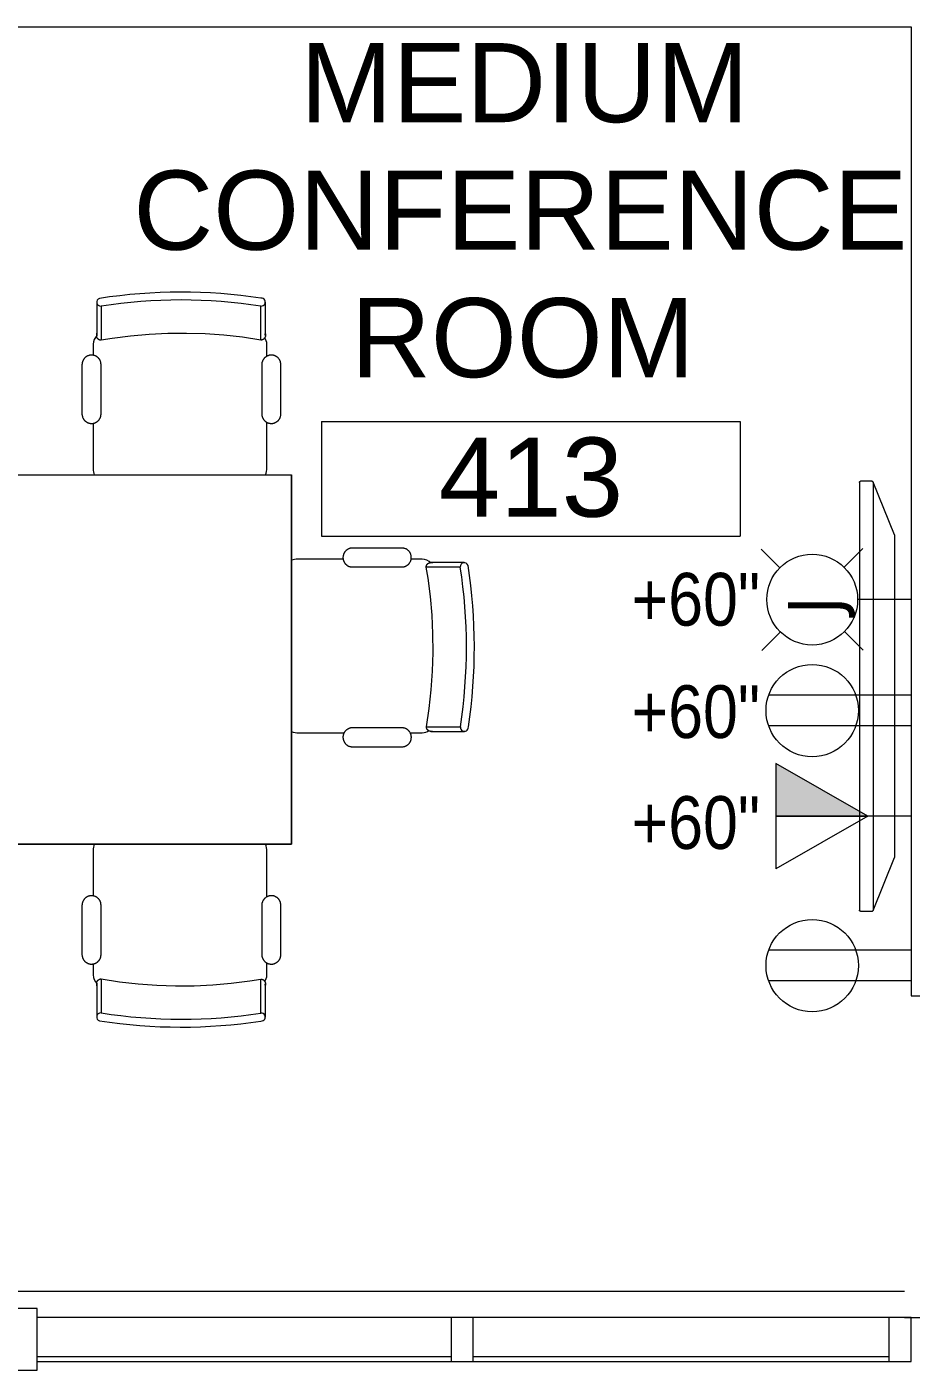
# Model space of a CAD drawing. Header units: inches. Extents: x 1 to 4333, y -575 to 1753.
# Drawn here: x 3070.9 to 3171.4, y 257.5 to 410.3 of the extents above; entities that cross this region are included whole.
import ezdxf

# ---------------------------------------------------------------- set-up
doc = ezdxf.new("R2010")
doc.units = ezdxf.units.IN
doc.header["$MEASUREMENT"] = 0
for name, color, linetype, lineweight in [('820 1st St NE_04_Clean_dwg', 8, 'Continuous', 9), ('A-ANNO-NOTE', 131, 'Continuous', 20), ('A-AREA-IDEN', 2, 'Continuous', 20), ('E-COMM-IDEN', 2, 'Continuous', 9), ('E-ELEC-FIXT-IDEN', 2, 'Continuous', 9), ('I-FURN', 30, 'Continuous', 9), ('I-WALL', 2, 'Continuous', 13), ('IRF-WALL-FULL-HT', 250, 'Continuous', 9), ('IRF-WINDOW', 250, 'Continuous', 9), ('Q-SPCQ', 91, 'Continuous', 9)]:
    doc.layers.add(name, color=color, linetype=linetype, lineweight=lineweight)
doc.styles.add('Arial', font='arial.ttf', dxfattribs={"height": 9})
doc.styles.add('Arial_2', font='arial.ttf', dxfattribs={"width": 0.85, "height": 6})
doc.styles.add('Tahoma', font='tahoma.ttf', dxfattribs={"height": 6})

# ---------------------------------------------------------------- blocks, each defined once
blk = doc.blocks.new('Conf Table - Rect - Seats 8 - 7 x 3-6 - 3D - Typical-2694989-New Construction - Tel_Data_Elec Plan')
at = {"layer": 'I-FURN'}
for p, q in [((20.34, 40.18), (20.34, 36.32)), ((38.51, 36.33), (38.51, 40.2)), ((19.44, 35.86), (19.44, 34.6)), ((39.19, 34.49), (39.19, 35.86)), ((18.17, 33.54), (18.17, 27.93)), ((20.34, 27.93), (20.34, 33.54)), ((38.62, 33.54), (38.62, 27.93)), ((40.79, 27.93), (40.79, 33.54)), ((19.44, 26.87), (19.44, 21.7)), ((39.19, 21.81), (39.19, 26.99)), ((-42, 21), (42, 21)), ((-42, 21), (42, 21)), ((42, 21), (42, -21)), ((42, -21), (42, 21)), ((54.54, 12.69), (48.93, 12.69)), ((47.87, 11.42), (42.7, 11.42)), ((56.86, 11.42), (55.6, 11.42)), ((48.93, 10.53), (54.54, 10.53)), ((61.18, 10.52), (57.32, 10.52)), ((42.81, -8.32), (47.99, -8.32)), ((54.54, -7.75), (48.93, -7.75)), ((55.49, -8.32), (56.86, -8.32)), ((57.33, -7.65), (61.19, -7.65)), ((48.93, -9.92), (54.54, -9.92)), ((42, -21), (-42, -21)), ((-42, -21), (42, -21)), ((19.44, -21.7), (19.44, -26.87)), ((39.19, -26.99), (39.19, -21.81)), ((18.17, -27.93), (18.17, -33.54)), ((20.34, -33.54), (20.34, -27.93)), ((38.62, -27.93), (38.62, -33.54)), ((40.79, -33.54), (40.79, -27.93)), ((19.44, -34.6), (19.44, -35.86)), ((39.19, -35.86), (39.19, -34.49)), ((20.34, -36.32), (20.34, -40.18)), ((38.51, -40.2), (38.51, -36.33))]:
    blk.add_line(p, q, dxfattribs=at)
at = {"layer": 'I-FURN', "flags": 128}
for points in [[(19.84, 40.64), (19.84, 40), (19.84, 39.42), (19.84, 38.9), (19.84, 38.43), (19.84, 38.02), (19.84, 37.67), (19.84, 37.38), (19.84, 37.15), (19.84, 36.98), (19.84, 36.88), (19.84, 36.83), (19.84, 36.82)], [(39.02, 36.84), (39.02, 36.87), (39.02, 36.96), (39.02, 37.11), (39.02, 37.32), (39.02, 37.6), (39.02, 37.93), (39.02, 38.32), (39.02, 38.77), (39.02, 39.27), (39.02, 39.83), (39.02, 40.45), (39.02, 40.65)], [(19.84, 36.82), (19.84, 36.85), (19.84, 36.94), (19.84, 37.03)], [(20.34, 36.32), (20.32, 36.32), (20.3, 36.32), (20.28, 36.32), (20.26, 36.32), (20.24, 36.33), (20.22, 36.33), (20.2, 36.34), (20.18, 36.34), (20.17, 36.35), (20.15, 36.36), (20.13, 36.36), (20.11, 36.37), (20.09, 36.38), (20.07, 36.39), (20.06, 36.4), (20.04, 36.42), (20.03, 36.43), (20.01, 36.44), (19.99, 36.46), (19.98, 36.47), (19.97, 36.48), (19.95, 36.5), (19.94, 36.52), (19.93, 36.53), (19.92, 36.55), (19.91, 36.57), (19.9, 36.58), (19.89, 36.6), (19.88, 36.62), (19.87, 36.64), (19.86, 36.66), (19.86, 36.68), (19.85, 36.7), (19.85, 36.72), (19.84, 36.74), (19.84, 36.76), (19.84, 36.78), (19.84, 36.8), (19.84, 36.82), (19.84, 36.82)], [(38.51, 36.33), (36.42, 36.65), (34.3, 36.89), (32.19, 37.04), (30.06, 37.1), (27.94, 37.09), (25.82, 36.98), (23.7, 36.79), (21.6, 36.52), (20.34, 36.32)], [(39.02, 36.84), (39.02, 36.82), (39.02, 36.8), (39.02, 36.78), (39.02, 36.76), (39.01, 36.74), (39.01, 36.72), (39, 36.7), (39, 36.68), (38.99, 36.66), (38.98, 36.64), (38.97, 36.62), (38.96, 36.61), (38.95, 36.59), (38.94, 36.57), (38.93, 36.55), (38.92, 36.54), (38.91, 36.52), (38.9, 36.51), (38.88, 36.49), (38.87, 36.48), (38.85, 36.46), (38.84, 36.45), (38.82, 36.44), (38.81, 36.43), (38.79, 36.41), (38.77, 36.4), (38.75, 36.39), (38.74, 36.38), (38.72, 36.38), (38.7, 36.37), (38.68, 36.36), (38.66, 36.35), (38.64, 36.35), (38.62, 36.34), (38.6, 36.34), (38.58, 36.34), (38.56, 36.34), (38.54, 36.33), (38.52, 36.33), (38.51, 36.33)], [(39.02, 37.04), (39.02, 36.92), (39.02, 36.85), (39.02, 36.84)], [(20.34, 33.54), (20.34, 33.59), (20.33, 33.63), (20.33, 33.67), (20.32, 33.72), (20.32, 33.76), (20.31, 33.8), (20.3, 33.84), (20.28, 33.88), (20.27, 33.92), (20.25, 33.96), (20.24, 34), (20.22, 34.04), (20.2, 34.08), (20.17, 34.12), (20.15, 34.15), (20.12, 34.19), (20.1, 34.22), (20.07, 34.26), (20.04, 34.29), (20.01, 34.32), (19.98, 34.35), (19.95, 34.38), (19.91, 34.4), (19.88, 34.43), (19.84, 34.45), (19.8, 34.48), (19.77, 34.5), (19.73, 34.52), (19.69, 34.54), (19.65, 34.55), (19.61, 34.57), (19.57, 34.58), (19.52, 34.59), (19.48, 34.6), (19.44, 34.61), (19.4, 34.62), (19.35, 34.62), (19.31, 34.62), (19.27, 34.63), (19.22, 34.62), (19.18, 34.62), (19.14, 34.62), (19.1, 34.61), (19.05, 34.61), (19.01, 34.6), (18.97, 34.59), (18.93, 34.57), (18.89, 34.56), (18.85, 34.54), (18.81, 34.53), (18.77, 34.51), (18.73, 34.49), (18.69, 34.47), (18.65, 34.44), (18.62, 34.42), (18.58, 34.39), (18.55, 34.36), (18.52, 34.34), (18.49, 34.31), (18.46, 34.27), (18.43, 34.24), (18.4, 34.21), (18.38, 34.17), (18.35, 34.14), (18.33, 34.1), (18.31, 34.06), (18.29, 34.03), (18.27, 33.99), (18.25, 33.95), (18.24, 33.91), (18.22, 33.86), (18.21, 33.82), (18.2, 33.78), (18.19, 33.74), (18.18, 33.7), (18.18, 33.65), (18.18, 33.61), (18.17, 33.57), (18.17, 33.54)], [(40.79, 33.54), (40.78, 33.59), (40.78, 33.63), (40.78, 33.67), (40.77, 33.72), (40.76, 33.76), (40.75, 33.8), (40.74, 33.84), (40.73, 33.88), (40.72, 33.93), (40.7, 33.97), (40.68, 34), (40.66, 34.04), (40.64, 34.08), (40.62, 34.12), (40.6, 34.16), (40.57, 34.19), (40.54, 34.22), (40.52, 34.26), (40.49, 34.29), (40.46, 34.32), (40.43, 34.35), (40.39, 34.38), (40.36, 34.41), (40.32, 34.43), (40.29, 34.46), (40.25, 34.48), (40.21, 34.5), (40.17, 34.52), (40.13, 34.54), (40.09, 34.55), (40.05, 34.57), (40.01, 34.58), (39.97, 34.59), (39.93, 34.6), (39.89, 34.61), (39.84, 34.62), (39.8, 34.62), (39.76, 34.63), (39.71, 34.63), (39.67, 34.63), (39.63, 34.62), (39.58, 34.62), (39.54, 34.62), (39.5, 34.61), (39.46, 34.6), (39.41, 34.59), (39.37, 34.58), (39.33, 34.56), (39.29, 34.55), (39.25, 34.53), (39.21, 34.51), (39.17, 34.49), (39.14, 34.47), (39.1, 34.44), (39.06, 34.42), (39.03, 34.39), (39, 34.37), (38.96, 34.34), (38.93, 34.31), (38.9, 34.28), (38.87, 34.24), (38.85, 34.21), (38.82, 34.17), (38.8, 34.14), (38.77, 34.1), (38.75, 34.06), (38.73, 34.03), (38.71, 33.99), (38.7, 33.95), (38.68, 33.91), (38.67, 33.87), (38.65, 33.82), (38.64, 33.78), (38.64, 33.74), (38.63, 33.7), (38.62, 33.65), (38.62, 33.61), (38.62, 33.57), (38.62, 33.54)], [(18.17, 27.93), (18.17, 27.89), (18.18, 27.85), (18.18, 27.81), (18.19, 27.76), (18.2, 27.72), (18.21, 27.68), (18.22, 27.64), (18.23, 27.59), (18.24, 27.55), (18.26, 27.51), (18.28, 27.47), (18.3, 27.44), (18.32, 27.4), (18.34, 27.36), (18.36, 27.32), (18.39, 27.29), (18.41, 27.25), (18.44, 27.22), (18.47, 27.19), (18.5, 27.16), (18.53, 27.13), (18.57, 27.1), (18.6, 27.07), (18.64, 27.05), (18.67, 27.02), (18.71, 27), (18.75, 26.98), (18.78, 26.96), (18.82, 26.94), (18.86, 26.93), (18.9, 26.91), (18.95, 26.9), (18.99, 26.89), (19.03, 26.88), (19.07, 26.87), (19.11, 26.86), (19.16, 26.86), (19.2, 26.85), (19.24, 26.85), (19.29, 26.85), (19.33, 26.86), (19.37, 26.86), (19.42, 26.86), (19.46, 26.87), (19.5, 26.88), (19.54, 26.89), (19.59, 26.9), (19.63, 26.92), (19.67, 26.93), (19.71, 26.95), (19.75, 26.97), (19.78, 26.99), (19.82, 27.01), (19.86, 27.04), (19.89, 27.06), (19.93, 27.09), (19.96, 27.11), (19.99, 27.14), (20.02, 27.17), (20.05, 27.2), (20.08, 27.24), (20.11, 27.27), (20.14, 27.3), (20.16, 27.34), (20.18, 27.38), (20.2, 27.41), (20.22, 27.45), (20.24, 27.49), (20.26, 27.53), (20.28, 27.57), (20.29, 27.61), (20.3, 27.65), (20.31, 27.7), (20.32, 27.74), (20.33, 27.78), (20.33, 27.83), (20.34, 27.87), (20.34, 27.91), (20.34, 27.93)], [(38.62, 27.93), (38.62, 27.89), (38.62, 27.85), (38.63, 27.81), (38.63, 27.76), (38.64, 27.72), (38.65, 27.68), (38.66, 27.64), (38.67, 27.59), (38.69, 27.55), (38.7, 27.51), (38.72, 27.47), (38.74, 27.43), (38.76, 27.4), (38.78, 27.36), (38.81, 27.32), (38.83, 27.29), (38.86, 27.25), (38.89, 27.22), (38.92, 27.19), (38.95, 27.16), (38.98, 27.13), (39.01, 27.1), (39.04, 27.07), (39.08, 27.05), (39.12, 27.02), (39.15, 27), (39.19, 26.98), (39.23, 26.96), (39.27, 26.94), (39.31, 26.92), (39.35, 26.91), (39.39, 26.9), (39.43, 26.88), (39.47, 26.87), (39.52, 26.87), (39.56, 26.86), (39.6, 26.86), (39.65, 26.85), (39.69, 26.85), (39.73, 26.85), (39.78, 26.85), (39.82, 26.86), (39.86, 26.86), (39.91, 26.87), (39.95, 26.88), (39.99, 26.89), (40.03, 26.9), (40.07, 26.92), (40.11, 26.93), (40.15, 26.95), (40.19, 26.97), (40.23, 26.99), (40.27, 27.01), (40.3, 27.03), (40.34, 27.06), (40.37, 27.08), (40.41, 27.11), (40.44, 27.14), (40.47, 27.17), (40.5, 27.2), (40.53, 27.24), (40.56, 27.27), (40.58, 27.3), (40.61, 27.34), (40.63, 27.38), (40.65, 27.41), (40.67, 27.45), (40.69, 27.49), (40.71, 27.53), (40.72, 27.57), (40.74, 27.61), (40.75, 27.65), (40.76, 27.7), (40.77, 27.74), (40.77, 27.78), (40.78, 27.82), (40.78, 27.87), (40.79, 27.91), (40.79, 27.93)], [(48.93, 12.69), (48.89, 12.69), (48.85, 12.69), (48.8, 12.68), (48.76, 12.68), (48.72, 12.67), (48.68, 12.66), (48.63, 12.65), (48.59, 12.64), (48.55, 12.62), (48.51, 12.61), (48.47, 12.59), (48.43, 12.57), (48.4, 12.55), (48.36, 12.53), (48.32, 12.5), (48.29, 12.48), (48.25, 12.45), (48.22, 12.42), (48.19, 12.39), (48.16, 12.36), (48.13, 12.33), (48.1, 12.3), (48.07, 12.26), (48.05, 12.23), (48.02, 12.19), (48, 12.16), (47.98, 12.12), (47.96, 12.08), (47.94, 12.04), (47.92, 12), (47.91, 11.96), (47.9, 11.92), (47.89, 11.88), (47.88, 11.84), (47.87, 11.79), (47.86, 11.75), (47.86, 11.71), (47.85, 11.66), (47.85, 11.62), (47.85, 11.58), (47.85, 11.53), (47.86, 11.49), (47.86, 11.45), (47.87, 11.41), (47.88, 11.36), (47.89, 11.32), (47.9, 11.28), (47.92, 11.24), (47.93, 11.2), (47.95, 11.16), (47.97, 11.12), (47.99, 11.08), (48.01, 11.04), (48.03, 11.01), (48.06, 10.97), (48.08, 10.94), (48.11, 10.9), (48.14, 10.87), (48.17, 10.84), (48.2, 10.81), (48.23, 10.78), (48.27, 10.76), (48.3, 10.73), (48.34, 10.7), (48.38, 10.68), (48.41, 10.66), (48.45, 10.64), (48.49, 10.62), (48.53, 10.6), (48.57, 10.59), (48.61, 10.58), (48.65, 10.56), (48.7, 10.55), (48.74, 10.54), (48.78, 10.54), (48.82, 10.53), (48.87, 10.53), (48.91, 10.53), (48.93, 10.53)], [(54.54, 10.53), (54.58, 10.53), (54.63, 10.53), (54.67, 10.53), (54.71, 10.54), (54.76, 10.55), (54.8, 10.56), (54.84, 10.57), (54.88, 10.58), (54.92, 10.6), (54.96, 10.61), (55, 10.63), (55.04, 10.65), (55.08, 10.67), (55.12, 10.69), (55.15, 10.72), (55.19, 10.74), (55.22, 10.77), (55.26, 10.8), (55.29, 10.82), (55.32, 10.86), (55.35, 10.89), (55.38, 10.92), (55.4, 10.95), (55.43, 10.99), (55.45, 11.02), (55.47, 11.06), (55.5, 11.1), (55.52, 11.14), (55.53, 11.18), (55.55, 11.22), (55.57, 11.26), (55.58, 11.3), (55.59, 11.34), (55.6, 11.38), (55.61, 11.43), (55.61, 11.47), (55.62, 11.51), (55.62, 11.55), (55.62, 11.6), (55.62, 11.64), (55.62, 11.68), (55.62, 11.73), (55.61, 11.77), (55.6, 11.81), (55.6, 11.85), (55.58, 11.9), (55.57, 11.94), (55.56, 11.98), (55.54, 12.02), (55.53, 12.06), (55.51, 12.1), (55.49, 12.14), (55.46, 12.17), (55.44, 12.21), (55.42, 12.25), (55.39, 12.28), (55.36, 12.31), (55.33, 12.35), (55.3, 12.38), (55.27, 12.41), (55.24, 12.44), (55.21, 12.46), (55.17, 12.49), (55.14, 12.51), (55.1, 12.54), (55.06, 12.56), (55.02, 12.58), (54.98, 12.6), (54.94, 12.61), (54.9, 12.63), (54.86, 12.64), (54.82, 12.65), (54.78, 12.66), (54.74, 12.67), (54.69, 12.68), (54.65, 12.69), (54.61, 12.69), (54.56, 12.69), (54.54, 12.69)], [(57.31, 10.52), (57.31, 10.54), (57.32, 10.56), (57.32, 10.58), (57.32, 10.6), (57.32, 10.62), (57.33, 10.64), (57.33, 10.66), (57.34, 10.68), (57.35, 10.7), (57.35, 10.72), (57.36, 10.74), (57.37, 10.76), (57.38, 10.77), (57.39, 10.79), (57.4, 10.81), (57.42, 10.82), (57.43, 10.84), (57.44, 10.86), (57.45, 10.87), (57.47, 10.89), (57.48, 10.9), (57.5, 10.91), (57.51, 10.92), (57.53, 10.94), (57.55, 10.95), (57.57, 10.96), (57.58, 10.97), (57.6, 10.98), (57.62, 10.99), (57.64, 10.99), (57.66, 11), (57.68, 11.01), (57.7, 11.01), (57.72, 11.02), (57.74, 11.02), (57.76, 11.02), (57.78, 11.03), (57.8, 11.03), (57.82, 11.03), (57.82, 11.03)], [(61.64, 11.03), (61, 11.03), (60.42, 11.03), (59.9, 11.03), (59.43, 11.03), (59.02, 11.03), (58.67, 11.03), (58.38, 11.03), (58.15, 11.03), (57.98, 11.03), (57.87, 11.03), (57.82, 11.03), (57.82, 11.03)], [(57.82, 11.03), (57.85, 11.03), (57.94, 11.03), (58.02, 11.03)], [(57.33, -7.65), (57.65, -5.55), (57.89, -3.44), (58.04, -1.32), (58.1, 0.8), (58.08, 2.92), (57.98, 5.05), (57.79, 7.16), (57.52, 9.27), (57.31, 10.52)], [(48.93, -7.75), (48.89, -7.75), (48.85, -7.76), (48.8, -7.76), (48.76, -7.77), (48.72, -7.77), (48.68, -7.78), (48.63, -7.79), (48.59, -7.81), (48.55, -7.82), (48.51, -7.84), (48.47, -7.86), (48.43, -7.87), (48.39, -7.9), (48.36, -7.92), (48.32, -7.94), (48.29, -7.97), (48.25, -7.99), (48.22, -8.02), (48.19, -8.05), (48.16, -8.08), (48.13, -8.11), (48.1, -8.15), (48.07, -8.18), (48.05, -8.21), (48.02, -8.25), (48, -8.29), (47.98, -8.33), (47.96, -8.36), (47.94, -8.4), (47.92, -8.44), (47.91, -8.48), (47.89, -8.53), (47.88, -8.57), (47.87, -8.61), (47.86, -8.65), (47.86, -8.7), (47.85, -8.74), (47.85, -8.78), (47.85, -8.82), (47.85, -8.87), (47.85, -8.91), (47.86, -8.95), (47.86, -9), (47.87, -9.04), (47.88, -9.08), (47.89, -9.12), (47.9, -9.17), (47.91, -9.21), (47.93, -9.25), (47.95, -9.29), (47.97, -9.33), (47.99, -9.36), (48.01, -9.4), (48.03, -9.44), (48.06, -9.47), (48.08, -9.51), (48.11, -9.54), (48.14, -9.57), (48.17, -9.61), (48.2, -9.64), (48.23, -9.66), (48.27, -9.69), (48.3, -9.72), (48.34, -9.74), (48.37, -9.77), (48.41, -9.79), (48.45, -9.81), (48.49, -9.83), (48.53, -9.84), (48.57, -9.86), (48.61, -9.87), (48.65, -9.88), (48.7, -9.89), (48.74, -9.9), (48.78, -9.91), (48.82, -9.91), (48.87, -9.92), (48.91, -9.92), (48.93, -9.92)], [(54.54, -9.92), (54.58, -9.92), (54.63, -9.92), (54.67, -9.91), (54.71, -9.91), (54.76, -9.9), (54.8, -9.89), (54.84, -9.88), (54.88, -9.87), (54.92, -9.85), (54.96, -9.83), (55, -9.82), (55.04, -9.8), (55.08, -9.78), (55.12, -9.75), (55.15, -9.73), (55.19, -9.71), (55.22, -9.68), (55.26, -9.65), (55.29, -9.62), (55.32, -9.59), (55.35, -9.56), (55.38, -9.53), (55.4, -9.49), (55.43, -9.46), (55.45, -9.42), (55.48, -9.39), (55.5, -9.35), (55.52, -9.31), (55.54, -9.27), (55.55, -9.23), (55.57, -9.19), (55.58, -9.15), (55.59, -9.11), (55.6, -9.06), (55.61, -9.02), (55.62, -8.98), (55.62, -8.93), (55.62, -8.89), (55.63, -8.85), (55.63, -8.8), (55.62, -8.76), (55.62, -8.72), (55.61, -8.68), (55.61, -8.63), (55.6, -8.59), (55.59, -8.55), (55.57, -8.51), (55.56, -8.47), (55.54, -8.43), (55.53, -8.39), (55.51, -8.35), (55.49, -8.31), (55.47, -8.27), (55.44, -8.23), (55.42, -8.2), (55.39, -8.16), (55.36, -8.13), (55.34, -8.1), (55.31, -8.07), (55.27, -8.04), (55.24, -8.01), (55.21, -7.98), (55.17, -7.96), (55.14, -7.93), (55.1, -7.91), (55.06, -7.89), (55.02, -7.87), (54.99, -7.85), (54.95, -7.83), (54.9, -7.81), (54.86, -7.8), (54.82, -7.79), (54.78, -7.78), (54.74, -7.77), (54.69, -7.76), (54.65, -7.76), (54.61, -7.75), (54.56, -7.75), (54.54, -7.75)], [(57.84, -8.16), (57.82, -8.16), (57.8, -8.16), (57.78, -8.15), (57.76, -8.15), (57.74, -8.15), (57.72, -8.14), (57.7, -8.14), (57.68, -8.13), (57.66, -8.12), (57.64, -8.12), (57.62, -8.11), (57.6, -8.1), (57.59, -8.09), (57.57, -8.08), (57.55, -8.07), (57.54, -8.06), (57.52, -8.04), (57.5, -8.03), (57.49, -8.02), (57.48, -8), (57.46, -7.99), (57.45, -7.97), (57.44, -7.96), (57.42, -7.94), (57.41, -7.92), (57.4, -7.91), (57.39, -7.89), (57.38, -7.87), (57.37, -7.85), (57.37, -7.83), (57.36, -7.81), (57.35, -7.79), (57.35, -7.78), (57.34, -7.76), (57.34, -7.74), (57.34, -7.72), (57.33, -7.7), (57.33, -7.68), (57.33, -7.65), (57.33, -7.65)], [(58.04, -8.16), (57.91, -8.16), (57.85, -8.16), (57.84, -8.16)], [(57.84, -8.16), (57.87, -8.16), (57.96, -8.16), (58.11, -8.16), (58.32, -8.16), (58.59, -8.16), (58.93, -8.16), (59.32, -8.16), (59.76, -8.16), (60.27, -8.16), (60.83, -8.16), (61.45, -8.16), (61.65, -8.16)], [(20.34, -27.93), (20.34, -27.89), (20.33, -27.85), (20.33, -27.81), (20.32, -27.76), (20.32, -27.72), (20.31, -27.68), (20.3, -27.64), (20.28, -27.59), (20.27, -27.55), (20.25, -27.51), (20.24, -27.47), (20.22, -27.44), (20.2, -27.4), (20.17, -27.36), (20.15, -27.32), (20.12, -27.29), (20.1, -27.25), (20.07, -27.22), (20.04, -27.19), (20.01, -27.16), (19.98, -27.13), (19.95, -27.1), (19.91, -27.07), (19.88, -27.05), (19.84, -27.02), (19.8, -27), (19.77, -26.98), (19.73, -26.96), (19.69, -26.94), (19.65, -26.93), (19.61, -26.91), (19.57, -26.9), (19.52, -26.89), (19.48, -26.88), (19.44, -26.87), (19.4, -26.86), (19.35, -26.86), (19.31, -26.85), (19.27, -26.85), (19.22, -26.85), (19.18, -26.86), (19.14, -26.86), (19.1, -26.86), (19.05, -26.87), (19.01, -26.88), (18.97, -26.89), (18.93, -26.9), (18.89, -26.92), (18.85, -26.93), (18.81, -26.95), (18.77, -26.97), (18.73, -26.99), (18.69, -27.01), (18.65, -27.04), (18.62, -27.06), (18.58, -27.09), (18.55, -27.11), (18.52, -27.14), (18.49, -27.17), (18.46, -27.2), (18.43, -27.24), (18.4, -27.27), (18.38, -27.3), (18.35, -27.34), (18.33, -27.38), (18.31, -27.41), (18.29, -27.45), (18.27, -27.49), (18.25, -27.53), (18.24, -27.57), (18.22, -27.61), (18.21, -27.65), (18.2, -27.7), (18.19, -27.74), (18.18, -27.78), (18.18, -27.83), (18.18, -27.87), (18.17, -27.91), (18.17, -27.93)], [(40.79, -27.93), (40.78, -27.89), (40.78, -27.85), (40.78, -27.81), (40.77, -27.76), (40.76, -27.72), (40.75, -27.68), (40.74, -27.64), (40.73, -27.59), (40.72, -27.55), (40.7, -27.51), (40.68, -27.47), (40.66, -27.43), (40.64, -27.4), (40.62, -27.36), (40.6, -27.32), (40.57, -27.29), (40.54, -27.25), (40.52, -27.22), (40.49, -27.19), (40.46, -27.16), (40.43, -27.13), (40.39, -27.1), (40.36, -27.07), (40.32, -27.05), (40.29, -27.02), (40.25, -27), (40.21, -26.98), (40.17, -26.96), (40.13, -26.94), (40.09, -26.92), (40.05, -26.91), (40.01, -26.9), (39.97, -26.88), (39.93, -26.87), (39.89, -26.87), (39.84, -26.86), (39.8, -26.86), (39.76, -26.85), (39.71, -26.85), (39.67, -26.85), (39.63, -26.85), (39.58, -26.86), (39.54, -26.86), (39.5, -26.87), (39.46, -26.88), (39.41, -26.89), (39.37, -26.9), (39.33, -26.92), (39.29, -26.93), (39.25, -26.95), (39.21, -26.97), (39.17, -26.99), (39.14, -27.01), (39.1, -27.03), (39.06, -27.06), (39.03, -27.08), (39, -27.11), (38.96, -27.14), (38.93, -27.17), (38.9, -27.2), (38.87, -27.24), (38.85, -27.27), (38.82, -27.3), (38.8, -27.34), (38.77, -27.38), (38.75, -27.41), (38.73, -27.45), (38.71, -27.49), (38.7, -27.53), (38.68, -27.57), (38.67, -27.61), (38.65, -27.65), (38.64, -27.7), (38.64, -27.74), (38.63, -27.78), (38.62, -27.82), (38.62, -27.87), (38.62, -27.91), (38.62, -27.93)], [(18.17, -33.54), (18.17, -33.59), (18.18, -33.63), (18.18, -33.67), (18.19, -33.72), (18.2, -33.76), (18.21, -33.8), (18.22, -33.84), (18.23, -33.88), (18.24, -33.92), (18.26, -33.96), (18.28, -34), (18.3, -34.04), (18.32, -34.08), (18.34, -34.12), (18.36, -34.15), (18.39, -34.19), (18.41, -34.22), (18.44, -34.26), (18.47, -34.29), (18.5, -34.32), (18.53, -34.35), (18.57, -34.38), (18.6, -34.4), (18.64, -34.43), (18.67, -34.45), (18.71, -34.48), (18.75, -34.5), (18.78, -34.52), (18.82, -34.54), (18.86, -34.55), (18.9, -34.57), (18.95, -34.58), (18.99, -34.59), (19.03, -34.6), (19.07, -34.61), (19.11, -34.62), (19.16, -34.62), (19.2, -34.62), (19.24, -34.63), (19.29, -34.62), (19.33, -34.62), (19.37, -34.62), (19.42, -34.61), (19.46, -34.61), (19.5, -34.6), (19.54, -34.59), (19.59, -34.57), (19.63, -34.56), (19.67, -34.54), (19.71, -34.53), (19.75, -34.51), (19.78, -34.49), (19.82, -34.47), (19.86, -34.44), (19.89, -34.42), (19.93, -34.39), (19.96, -34.36), (19.99, -34.34), (20.02, -34.31), (20.05, -34.27), (20.08, -34.24), (20.11, -34.21), (20.14, -34.17), (20.16, -34.14), (20.18, -34.1), (20.2, -34.06), (20.22, -34.03), (20.24, -33.99), (20.26, -33.95), (20.28, -33.91), (20.29, -33.86), (20.3, -33.82), (20.31, -33.78), (20.32, -33.74), (20.33, -33.7), (20.33, -33.65), (20.34, -33.61), (20.34, -33.57), (20.34, -33.54)], [(38.62, -33.54), (38.62, -33.59), (38.62, -33.63), (38.63, -33.67), (38.63, -33.72), (38.64, -33.76), (38.65, -33.8), (38.66, -33.84), (38.67, -33.88), (38.69, -33.93), (38.7, -33.97), (38.72, -34), (38.74, -34.04), (38.76, -34.08), (38.78, -34.12), (38.81, -34.16), (38.83, -34.19), (38.86, -34.22), (38.89, -34.26), (38.92, -34.29), (38.95, -34.32), (38.98, -34.35), (39.01, -34.38), (39.04, -34.41), (39.08, -34.43), (39.12, -34.46), (39.15, -34.48), (39.19, -34.5), (39.23, -34.52), (39.27, -34.54), (39.31, -34.55), (39.35, -34.57), (39.39, -34.58), (39.43, -34.59), (39.47, -34.6), (39.52, -34.61), (39.56, -34.62), (39.6, -34.62), (39.65, -34.63), (39.69, -34.63), (39.73, -34.63), (39.78, -34.62), (39.82, -34.62), (39.86, -34.62), (39.91, -34.61), (39.95, -34.6), (39.99, -34.59), (40.03, -34.58), (40.07, -34.56), (40.11, -34.55), (40.15, -34.53), (40.19, -34.51), (40.23, -34.49), (40.27, -34.47), (40.3, -34.44), (40.34, -34.42), (40.37, -34.39), (40.41, -34.37), (40.44, -34.34), (40.47, -34.31), (40.5, -34.28), (40.53, -34.24), (40.56, -34.21), (40.58, -34.17), (40.61, -34.14), (40.63, -34.1), (40.65, -34.06), (40.67, -34.03), (40.69, -33.99), (40.71, -33.95), (40.72, -33.91), (40.74, -33.87), (40.75, -33.82), (40.76, -33.78), (40.77, -33.74), (40.77, -33.7), (40.78, -33.65), (40.78, -33.61), (40.79, -33.57), (40.79, -33.54)], [(19.84, -36.82), (19.84, -36.8), (19.84, -36.78), (19.84, -36.76), (19.84, -36.74), (19.85, -36.72), (19.85, -36.7), (19.86, -36.68), (19.86, -36.66), (19.87, -36.64), (19.88, -36.63), (19.89, -36.61), (19.89, -36.59), (19.9, -36.57), (19.91, -36.55), (19.93, -36.54), (19.94, -36.52), (19.95, -36.5), (19.96, -36.49), (19.98, -36.47), (19.99, -36.46), (20.01, -36.45), (20.02, -36.43), (20.04, -36.42), (20.05, -36.41), (20.07, -36.4), (20.09, -36.39), (20.11, -36.38), (20.12, -36.37), (20.14, -36.36), (20.16, -36.35), (20.18, -36.34), (20.2, -36.34), (20.22, -36.33), (20.24, -36.33), (20.26, -36.32), (20.28, -36.32), (20.3, -36.32), (20.32, -36.32), (20.34, -36.32), (20.34, -36.32)], [(20.34, -36.32), (22.44, -36.64), (24.55, -36.88), (26.67, -37.03), (28.79, -37.1), (30.92, -37.09), (33.04, -36.99), (35.15, -36.8), (37.26, -36.53), (38.51, -36.33)], [(38.51, -36.33), (38.53, -36.33), (38.56, -36.33), (38.58, -36.34), (38.6, -36.34), (38.62, -36.34), (38.64, -36.35), (38.65, -36.35), (38.67, -36.36), (38.69, -36.37), (38.71, -36.37), (38.73, -36.38), (38.75, -36.39), (38.77, -36.4), (38.78, -36.41), (38.8, -36.42), (38.82, -36.43), (38.83, -36.45), (38.85, -36.46), (38.86, -36.47), (38.88, -36.49), (38.89, -36.5), (38.91, -36.52), (38.92, -36.53), (38.93, -36.55), (38.94, -36.57), (38.95, -36.58), (38.96, -36.6), (38.97, -36.62), (38.98, -36.64), (38.99, -36.66), (38.99, -36.68), (39, -36.7), (39.01, -36.71), (39.01, -36.73), (39.01, -36.75), (39.02, -36.77), (39.02, -36.79), (39.02, -36.81), (39.02, -36.84), (39.02, -36.84)], [(19.84, -37.03), (19.84, -36.9), (19.84, -36.83), (19.84, -36.82)], [(19.84, -36.82), (19.84, -36.85), (19.84, -36.94), (19.84, -37.1), (19.84, -37.31), (19.84, -37.58), (19.84, -37.91), (19.84, -38.3), (19.84, -38.75), (19.84, -39.25), (19.84, -39.82), (19.84, -40.44), (19.84, -40.64)], [(39.02, -40.65), (39.02, -40.02), (39.02, -39.44), (39.02, -38.91), (39.02, -38.45), (39.02, -38.04), (39.02, -37.69), (39.02, -37.4), (39.02, -37.17), (39.02, -37), (39.02, -36.89), (39.02, -36.84), (39.02, -36.84)], [(39.02, -36.84), (39.02, -36.87), (39.02, -36.96), (39.02, -37.04)]]:
    blk.add_lwpolyline(points, dxfattribs=at)
at = {"layer": 'I-FURN'}
for centre, radius, start, end in [((20.76, 35.86), 1.32, 132.1873, 180), ((37.87, 35.86), 1.32, 360, 35.7227), ((21.74, 21.7), 2.3, 180, 197.7559), ((36.77, 21.81), 2.42, 340.3524, 360), ((42.7, 9.12), 2.3, 90, 107.714), ((56.86, 10.1), 1.32, 42.1873, 90), ((42.81, -5.9), 2.42, 250.3918, 270), ((56.86, -7), 1.32, 270, 305.7227), ((21.74, -21.7), 2.3, 162.2441, 180), ((36.77, -21.81), 2.42, 0, 19.6476), ((20.76, -35.86), 1.32, 180, 227.8127), ((37.87, -35.86), 1.32, 324.2773, 0)]:
    blk.add_arc(centre, radius, start, end, dxfattribs=at)
for centre, major_axis, ratio, start_param, end_param in [((29.48, -6.86), (54.09, 0), 0.899459, 1.402966, 1.74368), ((20.34, 40.64), (0.507, 0), 0.899459, 1.913366, 4.712389), ((29.48, -6.86), (53.09, 0), 0.899459, 1.399774, 1.74371), ((38.51, 40.65), (-0.507, 0), 0.899459, 1.570796, 4.712389), ((20.34, 37.03), (0.507, 0), 0.99468, 2.996027, 3.185649), ((38.51, 37.04), (0.507, 0), 0.99468, 6.021386, 6.283185), ((58.02, 10.52), (0, 0.507), 0.99468, 6.13762, 6.327242), ((61.64, 10.52), (0, 0.507), 0.899459, 5.054959, 7.853982), ((14.14, 1.39), (0, 53.09), 0.899459, 4.541367, 4.885303), ((14.14, 1.39), (0, 54.09), 0.899459, 4.544559, 4.885273), ((58.04, -7.65), (0, 0.507), 0.99468, 2.879793, 3.141593), ((61.65, -7.65), (0, 0.507), 0.899459, 1.570796, 4.712389), ((20.34, -37.03), (0.507, 0), 0.99468, 3.097536, 3.287158), ((38.51, -37.04), (0.507, 0), 0.99468, 0, 0.261799), ((20.34, -40.64), (0.507, 0), 0.899459, 1.570796, 4.369819), ((29.48, 6.86), (54.09, 0), 0.899459, 4.539505, 4.880219), ((29.48, 6.86), (53.09, 0), 0.899459, 4.539475, 4.883411), ((38.51, -40.65), (0.507, 0), 0.899459, 4.712389, 7.853982)]:
    blk.add_ellipse(centre, major_axis=major_axis, ratio=ratio, start_param=start_param, end_param=end_param, dxfattribs=at)
blk = doc.blocks.new('SPEC-EQUIP-TV - 55_ LCD-2537516-New Construction - Tel_Data_Elec Plan')
at = {"layer": 'Q-SPCQ'}
for p, q in [((24.32, 0), (-24.32, 0)), ((-24.45, -0.12), (-24.45, -0.75)), ((-24.45, -0.75), (-24.45, -1.37)), ((24.45, -0.75), (24.45, -0.12)), ((24.45, -1.37), (24.45, -0.75)), ((-24.35, -1.57), (-18.34, -4)), ((24.35, -1.57), (-24.35, -1.57)), ((18.34, -4), (24.35, -1.57)), ((18.34, -4), (-18.34, -4))]:
    blk.add_line(p, q, dxfattribs=at)
for points, knots in [([(-24.45, -0.12), (-24.45, -0.11), (-24.45, -0.1), (-24.44, -0.08), (-24.43, -0.06), (-24.43, -0.05), (-24.42, -0.04), (-24.41, -0.03), (-24.4, -0.03), (-24.39, -0.02), (-24.38, -0.01), (-24.37, -0.01), (-24.35, 0), (-24.34, 0), (-24.32, 0)], [0, 0, 0, 0, 0.166667, 0.25, 0.333333, 0.416667, 0.458333, 0.5, 0.583333, 0.666667, 0.708333, 0.75, 0.833333, 1, 1, 1, 1]), ([(24.32, 0), (24.34, 0), (24.35, 0), (24.37, -0.01), (24.38, -0.02), (24.39, -0.02), (24.4, -0.03), (24.41, -0.03), (24.42, -0.04), (24.43, -0.05), (24.43, -0.06), (24.44, -0.08), (24.45, -0.1), (24.45, -0.11), (24.45, -0.12)], [-1, -1, -1, -1, -0.833333, -0.75, -0.666667, -0.625, -0.583333, -0.5, -0.458333, -0.416667, -0.333333, -0.25, -0.166667, 0, 0, 0, 0]), ([(-24.45, -1.37), (-24.45, -1.38), (-24.45, -1.41), (-24.44, -1.44), (-24.43, -1.46), (-24.42, -1.48), (-24.42, -1.49), (-24.41, -1.5), (-24.41, -1.51), (-24.4, -1.52), (-24.39, -1.53), (-24.38, -1.54), (-24.37, -1.56), (-24.35, -1.57), (-24.35, -1.57)], [0, 0, 0, 0, 0.125, 0.25, 0.375, 0.4375, 0.5, 0.53125, 0.5625, 0.625, 0.6875, 0.75, 0.875, 1, 1, 1, 1]), ([(24.35, -1.57), (24.35, -1.57), (24.37, -1.56), (24.38, -1.54), (24.39, -1.53), (24.4, -1.52), (24.41, -1.51), (24.42, -1.49), (24.42, -1.48), (24.43, -1.47), (24.44, -1.45), (24.44, -1.43), (24.45, -1.41), (24.45, -1.38), (24.45, -1.37)], [0, 0, 0, 0, 0.125, 0.25, 0.3125, 0.375, 0.4375, 0.5, 0.5625, 0.625, 0.6875, 0.75, 0.875, 1, 1, 1, 1])]:
    blk.add_open_spline(points, degree=3, knots=knots, dxfattribs=at)
blk = doc.blocks.new('820 1st St NE_04_Clean_dwg-2391440-New Construction - Tel_Data_Elec Plan')
at = {"layer": 'IRF-WALL-FULL-HT', "flags": 128}
blk.add_lwpolyline([(1070.41, 263.52), (1094.06, 263.52), (1106.34, 275.8)], dxfattribs=at)
at = {"layer": 'IRF-WINDOW'}
for p, q in [((857.38, 266.52), (1070.41, 266.52)), ((1018.86, 259.02), (971.77, 259.02)), ((1068.67, 259.02), (1021.36, 259.02))]:
    blk.add_line(p, q, dxfattribs=at)
at = {"layer": 'IRF-WINDOW', "flags": 128}
for points in [[(971.77, 264.52), (959.77, 264.52), (959.77, 257.52), (971.77, 257.52)], [(1021.36, 263.52), (1018.86, 263.52), (1018.86, 258.52), (1021.36, 258.52)]]:
    blk.add_lwpolyline(points, close=True, dxfattribs=at)
for points in [[(971.77, 258.52), (1068.67, 258.52), (1068.67, 263.52)], [(1068.67, 258.52), (1071.17, 258.52), (1071.17, 263.52), (1068.67, 263.52), (971.77, 263.52)]]:
    blk.add_lwpolyline(points, dxfattribs=at)
blk = doc.blocks.new('FORM Room Tag - Name _ Number-2260771-New Construction - Tel_Data_Elec Plan')
at = {"layer": 'A-AREA-IDEN'}
for p, q in [((-0.2444, -0.0231), (-0.2444, -0.1589)), ((-0.2444, -0.0231), (0.2515, -0.0231)), ((0.2515, -0.0231), (0.2515, -0.1589)), ((-0.2444, -0.1589), (0.2515, -0.1589))]:
    blk.add_line(p, q, dxfattribs=at)

msp = doc.modelspace()

# ---------------------------------------------------------------- hatches: boundary and pattern name
at = {"layer": 'A-ANNO-NOTE', "lineweight": 9}
msp.add_hatch(color=256, dxfattribs=at).paths.add_polyline_path([(3166.49, 320.52), (3156.03, 326.52), (3156.03, 320.52), (3157.09, 320.52)], flags=0)

# ---------------------------------------------------------------- linework, layer by layer
at = {"layer": 'A-ANNO-NOTE'}
for p, q in [((3156.48, 348.76), (3154.36, 350.88)), ((3163.78, 348.82), (3165.9, 350.95)), ((3171.41, 345.14), (3165.32, 345.14)), ((3156.55, 341.46), (3154.42, 339.34)), ((3163.84, 341.53), (3165.97, 339.4)), ((3171.41, 334.26), (3155.21, 334.26)), ((3171.41, 330.78), (3155.21, 330.78)), ((3156.03, 326.52), (3156.03, 320.52)), ((3166.49, 320.52), (3156.03, 326.52)), ((3156.03, 326.52), (3156.03, 314.52)), ((3166.49, 320.52), (3156.03, 326.52)), ((3156.03, 320.52), (3166.49, 320.52)), ((3171.41, 320.52), (3156.03, 320.52)), ((3166.49, 320.52), (3156.03, 314.52)), ((3171.41, 305.26), (3155.21, 305.26)), ((3171.41, 301.78), (3155.21, 301.78))]:
    msp.add_line(p, q, dxfattribs=at)
for centre, radius in [((3160.16, 345.14), 5.16), ((3160.16, 332.52), 5.25), ((3160.16, 303.52), 5.25)]:
    msp.add_circle(centre, radius, dxfattribs=at)
at = {"layer": 'I-WALL', "color": 10, "lineweight": 20}
for p, q in [((2923.66, 410.27), (3171.41, 410.27)), ((3171.41, 410.27), (3171.41, 300.07)), ((3171.41, 300.07), (3175.16, 300.07))]:
    msp.add_line(p, q, dxfattribs=at)

# ---------------------------------------------------------------- block references
at = {"layer": '820 1st St NE_04_Clean_dwg', "color": 250}
msp.add_blockref('820 1st St NE_04_Clean_dwg-2391440-New Construction - Tel_Data_Elec Plan', (2100.25, 0), dxfattribs=at)
at = {"layer": 'A-AREA-IDEN', "xscale": 95.99999999999994, "yscale": 95.99999999999994, "zscale": 95.99999999999994}
msp.add_blockref('FORM Room Tag - Name _ Number-2260771-New Construction - Tel_Data_Elec Plan', (3127.83, 367.61), dxfattribs=at)
at = {"layer": 'I-FURN'}
msp.add_blockref('Conf Table - Rect - Seats 8 - 7 x 3-6 - 3D - Typical-2694989-New Construction - Tel_Data_Elec Plan', (3058.95, 338.32), dxfattribs=at)
at = {"layer": 'Q-SPCQ', "rotation": 89.99999999999991}
msp.add_blockref('SPEC-EQUIP-TV - 55_ LCD-2537516-New Construction - Tel_Data_Elec Plan', (3165.53, 334.15), dxfattribs=at)

# ---------------------------------------------------------------- texts
at = {"layer": 'A-ANNO-NOTE', "lineweight": 9, "insert": (3157.39, 343.45), "char_height": 6, "width": 3.939, "attachment_point": 1, "rotation": 90, "style": 'Tahoma'}
msp.add_mtext('J', dxfattribs=at)
at = {"layer": 'A-AREA-IDEN', "lineweight": 9, "char_height": 9, "attachment_point": 1, "style": 'Arial'}
for s, insert, width in [('MEDIUM', (3101.96, 408.43), 62.721), ('CONFERENCE', (3082.96, 393.93), 108.474), ('ROOM', (3107.71, 379.43), 48.48), ('413', (3117.68, 363.57), 25.452)]:
    msp.add_mtext(s, dxfattribs=dict(at, insert=insert, width=width))
at = {"layer": 'E-COMM-IDEN', "insert": (3139.62, 322.79), "char_height": 6, "width": 18.0285, "attachment_point": 1, "style": 'Arial_2'}
msp.add_mtext('+60"', dxfattribs=at)
at = {"layer": 'E-ELEC-FIXT-IDEN', "char_height": 6, "width": 18.0285, "attachment_point": 1, "style": 'Arial_2'}
for insert in [(3139.62, 348.18), (3139.62, 335.4)]:
    msp.add_mtext('+60"', dxfattribs=dict(at, insert=insert))

doc.saveas('drawing.dxf')
